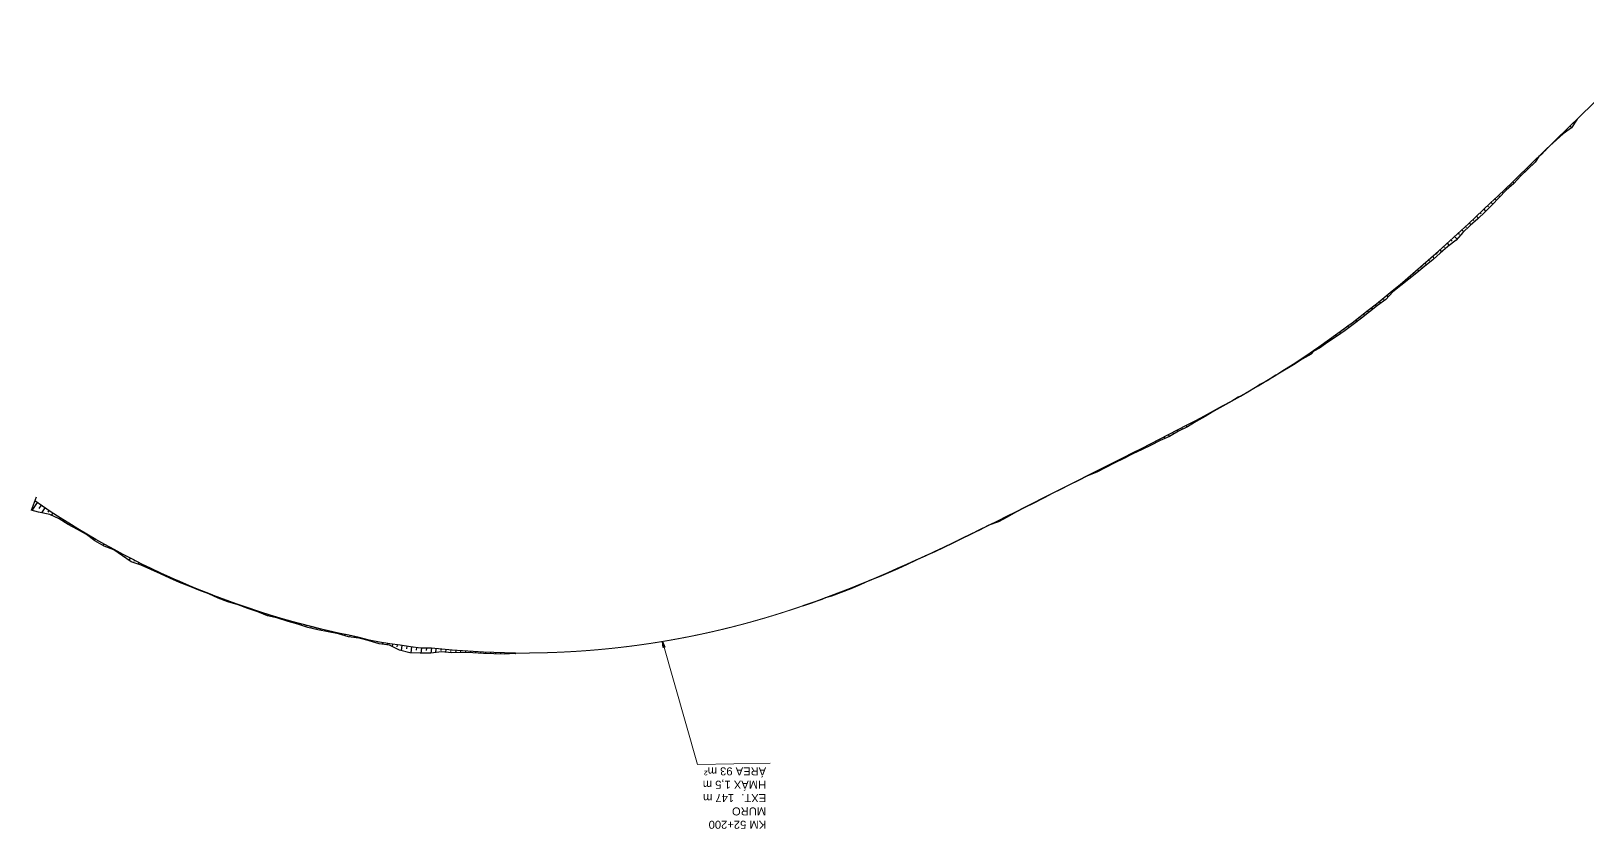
# Model space of a CAD drawing. Header units: metres. Extents: x 288738 to 324331, y 7399322 to 7465117.
# Drawn here: x 314610 to 315388, y 7431930 to 7432329 of the extents above; entities that cross this region are included whole.
import ezdxf

# ---------------------------------------------------------------- set-up
doc = ezdxf.new("R2010")
doc.units = ezdxf.units.M
doc.header["$LTSCALE"] = 10
for name, color, linetype in [('F-HZ-ATERRO-TALUDE', 110, 'Continuous'), ('F-HZ-CORREDOR', 7, 'Continuous'), ('F-HZ-CORREDOR-FEAT', 2, 'Continuous'), ('F-HZ-MUROS', 210, 'Continuous'), ('F-HZ-PIANO-CORTE', 10, 'Continuous'), ('F-HZ-TALUDE', 2, 'Continuous')]:
    doc.layers.add(name, color=color, linetype=linetype)
doc.layers.add('U-HZ-TEXTO-MUROS', color=2, linetype='Continuous', lineweight=0)
doc.styles.add('ARIAL', font='arial.ttf')
doc.styles.add('DIM', font='arial.ttf', dxfattribs={"width": 0.8})
doc.dimstyles.new('U-1_2000', dxfattribs={"dimscale": 2, "dimtxt": 1.5, "dimasz": 0.75, "dimexe": 0.75, "dimexo": 0.75, "dimgap": 0.25, "dimtad": 1, "dimzin": 4, "dimtxsty": 'DIM', "dimblk": 'ARCHTICK', "dimcen": 0.7, "dimdle": 0.75, "dimclrd": 256, "dimclre": 256, "dimclrt": 256, "dimaunit": 1, "dimadec": 3, "dimazin": 2, "dimtfac": 1, "dimtofl": 0, "dimtmove": 0, "dimatfit": 3, "dimldrblk": 'CLOSEDBLANK', "dimfxl": 0, "dimtolj": 1, "dimtzin": 0, "dimlwd": -1, "dimlwe": -1, "dimarcsym": 0})

# ---------------------------------------------------------------- blocks, each defined once
blk = doc.blocks.new('_ArchTick')
at = {"color": 0, "linetype": 'ByBlock', "const_width": 0.15}
blk.add_lwpolyline([(-0.5, -0.5), (0.5, 0.5)], dxfattribs=at)

msp = doc.modelspace()

# ---------------------------------------------------------------- linework, layer by layer
at = {"layer": 'F-HZ-ATERRO-TALUDE', "linetype": 'Continuous', "lineweight": -3}
for p, q in [((315384.676, 7432286.298), (315384.686, 7432286.287)), ((315386.467, 7432288.042), (315386.488, 7432288.02)), ((315377.632, 7432279.44), (315377.924, 7432279.14)), ((315379.399, 7432281.161), (315380.223, 7432280.314)), ((315381.142, 7432282.857), (315381.353, 7432282.64)), ((315382.885, 7432284.554), (315382.904, 7432284.534)), ((315375.864, 7432277.718), (315376.168, 7432277.405)), ((315352.564, 7432255.076), (315352.858, 7432254.772)), ((315354.36, 7432256.812), (315354.885, 7432256.269)), ((315356.154, 7432258.552), (315356.404, 7432258.294)), ((315357.948, 7432260.292), (315358.427, 7432259.799)), ((315359.741, 7432262.033), (315359.992, 7432261.775)), ((315345.366, 7432248.147), (315345.678, 7432247.821)), ((315347.169, 7432249.875), (315347.743, 7432249.277)), ((315348.969, 7432251.607), (315349.279, 7432251.286)), ((315350.769, 7432253.34), (315351.421, 7432252.664)), ((315336.327, 7432239.537), (315337.22, 7432238.593)), ((315338.14, 7432241.256), (315338.582, 7432240.789)), ((315339.951, 7432242.975), (315340.816, 7432242.066)), ((315341.757, 7432244.697), (315342.145, 7432244.29)), ((315343.563, 7432246.419), (315344.251, 7432245.699)), ((315329.044, 7432232.703), (315329.946, 7432231.735)), ((315330.868, 7432234.407), (315331.339, 7432233.904)), ((315332.691, 7432236.113), (315333.657, 7432235.085)), ((315334.509, 7432237.824), (315334.973, 7432237.333)), ((315319.886, 7432224.268), (315320.46, 7432223.639)), ((315321.722, 7432225.943), (315322.935, 7432224.618)), ((315323.551, 7432227.623), (315324.075, 7432227.054)), ((315325.382, 7432229.307), (315326.299, 7432228.315)), ((315327.213, 7432231.004), (315327.665, 7432230.517)), ((315312.482, 7432217.591), (315312.917, 7432217.104)), ((315314.343, 7432219.254), (315315.23, 7432218.267)), ((315316.198, 7432220.924), (315316.658, 7432220.415)), ((315318.048, 7432222.595), (315319.04, 7432221.502)), ((315303.109, 7432209.356), (315303.773, 7432208.588)), ((315304.993, 7432210.991), (315305.354, 7432210.577)), ((315306.873, 7432212.632), (315307.65, 7432211.746)), ((315308.747, 7432214.279), (315309.16, 7432213.811)), ((315310.617, 7432215.932), (315311.479, 7432214.961)), ((315293.603, 7432201.27), (315293.804, 7432201.03)), ((315295.517, 7432202.875), (315295.945, 7432202.367)), ((315297.424, 7432204.486), (315297.658, 7432204.211)), ((315299.325, 7432206.103), (315299.849, 7432205.49)), ((315301.219, 7432207.727), (315301.518, 7432207.379)), ((315283.981, 7432193.391), (315284.693, 7432192.505)), ((315285.924, 7432194.954), (315286.313, 7432194.474)), ((315287.847, 7432196.519), (315288.516, 7432195.701)), ((315289.763, 7432198.087), (315289.997, 7432197.804)), ((315291.683, 7432199.673), (315292.073, 7432199.202)), ((315274.173, 7432185.682), (315274.479, 7432185.284)), ((315276.147, 7432187.209), (315276.775, 7432186.399)), ((315278.117, 7432188.74), (315278.441, 7432188.326)), ((315280.077, 7432190.284), (315280.734, 7432189.452)), ((315282.035, 7432191.832), (315282.366, 7432191.416)), ((315264.188, 7432178.207), (315264.78, 7432177.396)), ((315266.202, 7432179.679), (315266.516, 7432179.253)), ((315268.205, 7432181.164), (315268.796, 7432180.372)), ((315270.201, 7432182.66), (315270.5, 7432182.264)), ((315272.188, 7432184.17), (315272.793, 7432183.375)), ((315251.987, 7432169.557), (315252.318, 7432169.076)), ((315254.031, 7432170.967), (315254.264, 7432170.632)), ((315256.075, 7432172.399), (315256.515, 7432171.771)), ((315258.118, 7432173.833), (315258.328, 7432173.536)), ((315260.146, 7432175.284), (315260.634, 7432174.603)), ((315262.174, 7432176.735), (315262.452, 7432176.35)), ((315241.658, 7432162.645), (315241.8, 7432162.427)), ((315243.745, 7432164.017), (315244.041, 7432163.568)), ((315245.828, 7432165.392), (315245.992, 7432165.147)), ((315247.898, 7432166.781), (315248.311, 7432166.167)), ((315249.956, 7432168.167), (315250.171, 7432167.852)), ((315228.988, 7432154.648), (315229.039, 7432154.565)), ((315231.117, 7432155.957), (315231.197, 7432155.827)), ((315233.242, 7432157.271), (315233.277, 7432157.217)), ((315200.778, 7432138.538), (315200.897, 7432138.319)), ((315202.973, 7432139.732), (315203.018, 7432139.649)), ((315205.167, 7432140.928), (315205.238, 7432140.799)), ((315207.357, 7432142.133), (315207.391, 7432142.071)), ((315209.546, 7432143.34), (315209.618, 7432143.211)), ((315187.559, 7432131.508), (315187.955, 7432130.74)), ((315189.766, 7432132.667), (315189.937, 7432132.339)), ((315191.973, 7432133.828), (315192.248, 7432133.301)), ((315194.178, 7432134.999), (315194.301, 7432134.765)), ((315196.383, 7432136.173), (315196.608, 7432135.75)), ((315198.581, 7432137.354), (315198.669, 7432137.191)), ((315172.02, 7432123.516), (315172.19, 7432123.17)), ((315174.247, 7432124.648), (315174.582, 7432123.971)), ((315176.47, 7432125.784), (315176.664, 7432125.393)), ((315178.692, 7432126.92), (315179.137, 7432126.031)), ((315180.91, 7432128.062), (315181.113, 7432127.66)), ((315183.128, 7432129.204), (315183.489, 7432128.493)), ((315185.344, 7432130.356), (315185.532, 7432129.989)), ((315156.412, 7432115.627), (315156.68, 7432115.062)), ((315158.642, 7432116.751), (315158.767, 7432116.49)), ((315160.872, 7432117.876), (315161.108, 7432117.386)), ((315163.103, 7432119.002), (315163.241, 7432118.716)), ((315165.334, 7432120.128), (315165.649, 7432119.477)), ((315167.563, 7432121.257), (315167.729, 7432120.917)), ((315169.793, 7432122.385), (315170.139, 7432121.678)), ((315140.793, 7432107.748), (315140.87, 7432107.582)), ((315143.024, 7432108.873), (315143.25, 7432108.387)), ((315145.255, 7432109.999), (315145.363, 7432109.766)), ((315147.486, 7432111.124), (315147.695, 7432110.676)), ((315149.717, 7432112.25), (315149.821, 7432112.029)), ((315151.948, 7432113.375), (315152.157, 7432112.932)), ((315154.181, 7432114.501), (315154.301, 7432114.247)), ((315125.169, 7432099.868), (315125.213, 7432099.771)), ((315127.402, 7432100.994), (315127.425, 7432100.942)), ((315129.634, 7432102.12), (315129.685, 7432102.009)), ((315131.866, 7432103.246), (315131.893, 7432103.188)), ((315134.098, 7432104.372), (315134.154, 7432104.251)), ((315136.331, 7432105.497), (315136.359, 7432105.436)), ((315138.562, 7432106.623), (315138.633, 7432106.471)), ((314689.112, 7432051.57), (314689.078, 7432051.488)), ((314995.96, 7432041.361), (314995.969, 7432041.336)), ((314997.749, 7432041.985), (314997.768, 7432041.931)), ((315000.109, 7432042.809), (315000.125, 7432042.762)), ((315002.462, 7432043.652), (315002.509, 7432043.52)), ((315004.813, 7432044.498), (315004.843, 7432044.415)), ((314852.438, 7432017.805), (314852.436, 7432017.585))]:
    msp.add_line(p, q, dxfattribs=at)
at = {"layer": 'F-HZ-CORREDOR', "color": 90, "linetype": 'Continuous', "lineweight": -3}
for p, q in [((314613.473, 7432092.962, 728.751), (314610.791, 7432089.054, 725.591)), ((314615.404, 7432091.641, 728.749), (314614.303, 7432090.018, 727.442)), ((314617.314, 7432090.355, 728.748), (314615.643, 7432087.863, 726.747)), ((314619.217, 7432089.087, 728.746), (314618.659, 7432088.246, 728.073)), ((314621.183, 7432087.789, 728.745), (314620.487, 7432086.727, 727.898)), ((314623.257, 7432086.443, 728.743), (314622.999, 7432086.045, 728.427)), ((314625.341, 7432085.099, 728.742), (314624.962, 7432084.505, 728.272)), ((314627.451, 7432083.766, 728.74), (314627.261, 7432083.464, 728.503)), ((314629.563, 7432082.437, 728.739), (314629.193, 7432081.842, 728.272)), ((314631.686, 7432081.131, 728.737), (314631.539, 7432080.893, 728.551)), ((314633.81, 7432079.826, 728.736), (314633.593, 7432079.468, 728.456)), ((314635.95, 7432078.546, 728.734), (314635.881, 7432078.431, 728.645)), ((314638.091, 7432077.265, 728.732), (314638.031, 7432077.164, 728.654)), ((314640.231, 7432076.018, 728.731), (314640.121, 7432075.83, 728.585)), ((314642.368, 7432074.775, 728.729), (314641.98, 7432074.101, 728.211)), ((314644.534, 7432073.544, 728.728), (314644.328, 7432073.182, 728.45)), ((314646.706, 7432072.316, 728.726), (314646.297, 7432071.586, 728.168)), ((314648.873, 7432071.116, 728.725), (314648.732, 7432070.86, 728.53)), ((314651.043, 7432069.924, 728.723), (314650.924, 7432069.705, 728.557)), ((314653.226, 7432068.746, 728.721), (314653.152, 7432068.608, 728.617)), ((314655.415, 7432067.577, 728.72), (314655.133, 7432067.046, 728.319)), ((314657.607, 7432066.425, 728.718), (314657.396, 7432066.022, 728.415)), ((314659.802, 7432065.288, 728.717), (314659.235, 7432064.186, 727.891)), ((314661.997, 7432064.164, 728.715), (314661.71, 7432063.599, 728.292)), ((314664.199, 7432063.057, 728.714), (314663.8, 7432062.259, 728.119)), ((314666.416, 7432061.952, 728.712), (314666.278, 7432061.671, 728.504)), ((314668.66, 7432060.858, 728.711), (314668.394, 7432060.311, 728.305)), ((314670.906, 7432059.769, 728.709), (314670.783, 7432059.513, 728.519)), ((314673.161, 7432058.703, 728.707), (314672.968, 7432058.295, 728.406)), ((314675.419, 7432057.64, 728.706), (314675.344, 7432057.479, 728.588)), ((314677.689, 7432056.6, 728.704), (314677.519, 7432056.229, 728.432)), ((314679.96, 7432055.562, 728.703), (314679.865, 7432055.352, 728.549)), ((314682.243, 7432054.55, 728.701), (314682.067, 7432054.154, 728.413)), ((314684.526, 7432053.538, 728.7), (314684.445, 7432053.352, 728.565)), ((314686.818, 7432052.553, 728.698), (314686.702, 7432052.283, 728.502)), ((314689.112, 7432051.57, 728.697), (314689.078, 7432051.488, 728.638)), ((314691.419, 7432050.609, 728.695), (314691.355, 7432050.454, 728.583)), ((314693.728, 7432049.652, 728.693), (314693.694, 7432049.569, 728.634)), ((314696.044, 7432048.717, 728.692), (314695.998, 7432048.604, 728.611)), ((314698.363, 7432047.789, 728.69), (314698.356, 7432047.77, 728.676)), ((314700.686, 7432046.882, 728.689), (314700.626, 7432046.729, 728.58)), ((314703.007, 7432045.985, 728.687), (314702.938, 7432045.805, 728.558)), ((314705.338, 7432045.104, 728.686), (314705.167, 7432044.646, 728.36)), ((314707.679, 7432044.233, 728.684), (314707.592, 7432044, 728.518)), ((314710.021, 7432043.377, 728.682), (314709.876, 7432042.977, 728.399)), ((314712.368, 7432042.536, 728.681), (314712.324, 7432042.413, 728.594)), ((314714.721, 7432041.705, 728.679), (314714.659, 7432041.527, 728.554)), ((314717.082, 7432040.891, 728.678), (314717.039, 7432040.766, 728.589)), ((314719.446, 7432040.086, 728.676), (314719.346, 7432039.787, 728.466)), ((314721.818, 7432039.301, 728.675), (314721.77, 7432039.158, 728.574)), ((314724.19, 7432038.522, 728.673), (314724.087, 7432038.206, 728.451)), ((314726.561, 7432037.769, 728.671), (314726.478, 7432037.507, 728.488)), ((314728.932, 7432037.019, 728.67), (314728.717, 7432036.326, 728.186)), ((314731.311, 7432036.292, 728.668), (314731.235, 7432036.04, 728.493)), ((314733.695, 7432035.571, 728.667), (314733.599, 7432035.249, 728.443)), ((314738.889, 7432033.49, 729.213), (314739.039, 7432034.019, 728.663)), ((314745.355, 7432032.288, 728.659), (314745.203, 7432031.719, 728.267)), ((314747.764, 7432031.651, 728.658), (314747.671, 7432031.294, 728.412)), ((314750.178, 7432031.03, 728.656), (314749.991, 7432030.294, 728.15)), ((314752.598, 7432030.421, 728.655), (314752.514, 7432030.087, 728.425)), ((314755.021, 7432029.827, 728.653), (314754.871, 7432029.206, 728.227)), ((314757.449, 7432029.247, 728.651), (314757.379, 7432028.952, 728.449)), ((314759.878, 7432028.679, 728.65), (314759.759, 7432028.162, 728.296)), ((314762.31, 7432028.13, 728.648), (314762.268, 7432027.943, 728.52)), ((314764.744, 7432027.59, 728.647), (314764.671, 7432027.256, 728.419)), ((314767.178, 7432027.071, 728.645), (314767.12, 7432026.8, 728.46)), ((314769.611, 7432026.559, 728.644), (314769.471, 7432025.879, 728.181)), ((314772.053, 7432026.07, 728.642), (314772.002, 7432025.815, 728.468)), ((314774.492, 7432025.561, 728.64), (314774.424, 7432025.208, 728.4)), ((314776.897, 7432024.867, 728.628), (314776.869, 7432024.717, 728.527)), ((314779.302, 7432024.173, 728.617), (314779.257, 7432023.926, 728.45)), ((314781.165, 7432023.847, 728.616), (314781.077, 7432023.351, 728.28)), ((314783.602, 7432023.42, 728.615), (314783.531, 7432023.009, 728.337)), ((314786.053, 7432023.011, 728.613), (314785.909, 7432022.139, 728.024)), ((314788.514, 7432022.611, 728.611), (314788.452, 7432022.224, 728.35)), ((314790.916, 7432022.237, 728.61), (314790.741, 7432021.094, 727.839)), ((314793.265, 7432021.885, 728.608), (314793.125, 7432020.939, 727.971)), ((314795.644, 7432021.539, 728.607), (314795.292, 7432019.06, 726.938)), ((314798.089, 7432021.202, 728.605), (314797.9, 7432019.817, 727.673)), ((314800.534, 7432020.873, 728.604), (314800.15, 7432017.924, 726.622)), ((314802.989, 7432020.565, 728.602), (314802.819, 7432019.19, 727.678)), ((314805.449, 7432020.29, 728.602), (314805.146, 7432017.724, 726.879)), ((314807.924, 7432020.248, 728.61), (314807.785, 7432019.007, 727.777)), ((314810.4, 7432020.206, 728.618), (314810.145, 7432017.809, 727.011)), ((314812.689, 7432019.976, 728.616), (314812.494, 7432018.041, 727.32)), ((314815.119, 7432019.732, 728.615), (314815.05, 7432019.009, 728.131)), ((314817.592, 7432019.508, 728.611), (314817.473, 7432018.183, 727.724)), ((314820.075, 7432019.289, 728.606), (314820.02, 7432018.642, 728.173)), ((314822.552, 7432019.092, 728.601), (314822.464, 7432017.96, 727.844)), ((314825.03, 7432018.904, 728.597), (314824.997, 7432018.446, 728.29)), ((314827.515, 7432018.734, 728.592), (314827.463, 7432017.958, 728.074)), ((314830.004, 7432018.576, 728.587), (314829.983, 7432018.233, 728.359)), ((314832.495, 7432018.433, 728.583), (314832.459, 7432017.768, 728.139)), ((314834.987, 7432018.304, 728.578), (314834.97, 7432017.948, 728.34)), ((314837.48, 7432018.189, 728.573), (314837.449, 7432017.472, 728.095)), ((314839.973, 7432018.091, 728.569), (314839.961, 7432017.76, 728.348)), ((314842.467, 7432018.004, 728.564), (314842.448, 7432017.379, 728.148)), ((314844.963, 7432017.936, 728.559), (314844.955, 7432017.625, 728.352)), ((314847.456, 7432017.876, 728.555), (314847.445, 7432017.301, 728.171)), ((314849.946, 7432017.839, 728.55), (314849.943, 7432017.648, 728.423)), ((314852.438, 7432017.805, 728.545), (314852.436, 7432017.585, 728.399))]:
    msp.add_line(p, q, dxfattribs=at)
at = {"layer": 'F-HZ-CORREDOR-FEAT', "color": 2, "linetype": 'Continuous', "lineweight": -3}
for p, q in [((314616.113, 7432091.156), (314612.226, 7432093.815)), ((314616.113, 7432091.156), (314612.226, 7432093.815)), ((314616.113, 7432091.156), (314612.226, 7432093.815)), ((314614.085, 7432088.154), (314610.452, 7432089.147)), ((314619.699, 7432087.105), (314614.085, 7432088.154)), ((314620.458, 7432088.26), (314616.113, 7432091.156)), ((314620.458, 7432088.26), (314616.113, 7432091.156)), ((314620.458, 7432088.26), (314616.113, 7432091.156)), ((314624.46, 7432084.825), (314619.699, 7432087.105)), ((314624.839, 7432085.416), (314620.458, 7432088.26)), ((314624.839, 7432085.416), (314620.458, 7432088.26)), ((314624.839, 7432085.416), (314620.458, 7432088.26)), ((314628.873, 7432082.015), (314624.46, 7432084.825)), ((314629.254, 7432082.626), (314624.839, 7432085.416)), ((314629.254, 7432082.626), (314624.839, 7432085.416)), ((314629.254, 7432082.626), (314624.839, 7432085.416)), ((314633.481, 7432079.526), (314628.873, 7432082.015)), ((314633.703, 7432079.891), (314629.254, 7432082.626)), ((314633.703, 7432079.891), (314629.254, 7432082.626)), ((314633.703, 7432079.891), (314629.254, 7432082.626)), ((314638.128, 7432077.114), (314633.481, 7432079.526)), ((314638.184, 7432077.209), (314633.703, 7432079.891)), ((314638.184, 7432077.209), (314633.703, 7432079.891)), ((314638.184, 7432077.209), (314633.703, 7432079.891)), ((314642.285, 7432073.862), (314638.128, 7432077.114)), ((314642.698, 7432074.583), (314638.184, 7432077.209)), ((314642.698, 7432074.583), (314638.184, 7432077.209)), ((314642.698, 7432074.583), (314638.184, 7432077.209)), ((314646.836, 7432071.28), (314642.285, 7432073.862)), ((314647.244, 7432072.012), (314642.698, 7432074.583)), ((314647.244, 7432072.012), (314642.698, 7432074.583)), ((314647.244, 7432072.012), (314642.698, 7432074.583)), ((314651.76, 7432069.383), (314646.836, 7432071.28)), ((314651.821, 7432069.496), (314647.244, 7432072.012)), ((314651.821, 7432069.496), (314647.244, 7432072.012)), ((314651.821, 7432069.496), (314647.244, 7432072.012)), ((314656.086, 7432066.386), (314651.76, 7432069.383)), ((314656.428, 7432067.036), (314651.821, 7432069.496)), ((314656.428, 7432067.036), (314651.821, 7432069.496)), ((314656.428, 7432067.036), (314651.821, 7432069.496)), ((314660.415, 7432063.361), (314656.086, 7432066.386)), ((314661.064, 7432064.633), (314656.428, 7432067.036)), ((314661.064, 7432064.633), (314656.428, 7432067.036)), ((314661.064, 7432064.633), (314656.428, 7432067.036)), ((314665.45, 7432061.721), (314660.415, 7432063.361)), ((314665.73, 7432062.287), (314661.064, 7432064.633)), ((314665.73, 7432062.287), (314661.064, 7432064.633)), ((314665.73, 7432062.287), (314661.064, 7432064.633)), ((314670.167, 7432059.462), (314665.45, 7432061.721)), ((314670.424, 7432059.997), (314665.73, 7432062.287)), ((314670.424, 7432059.997), (314665.73, 7432062.287)), ((314670.424, 7432059.997), (314665.73, 7432062.287)), ((314674.999, 7432057.449), (314670.167, 7432059.462)), ((314675.146, 7432057.765), (314670.424, 7432059.997)), ((314675.146, 7432057.765), (314670.424, 7432059.997)), ((314675.146, 7432057.765), (314670.424, 7432059.997)), ((314679.705, 7432055.17), (314674.999, 7432057.449)), ((314679.894, 7432055.591), (314675.146, 7432057.765)), ((314679.894, 7432055.591), (314675.146, 7432057.765)), ((314679.894, 7432055.591), (314675.146, 7432057.765)), ((314684.507, 7432053.105), (314679.705, 7432055.17)), ((314684.669, 7432053.475), (314679.894, 7432055.591)), ((314684.669, 7432053.475), (314679.894, 7432055.591)), ((314684.669, 7432053.475), (314679.894, 7432055.591)), ((314689.407, 7432051.271), (314684.507, 7432053.105)), ((314689.469, 7432051.417), (314684.669, 7432053.475)), ((314689.469, 7432051.417), (314684.669, 7432053.475)), ((314689.469, 7432051.417), (314684.669, 7432053.475)), ((314694.225, 7432049.249), (314689.407, 7432051.271)), ((314694.293, 7432049.418), (314689.469, 7432051.417)), ((314694.293, 7432049.418), (314689.469, 7432051.417)), ((314694.293, 7432049.418), (314689.469, 7432051.417)), ((314699.137, 7432047.464), (314694.225, 7432049.249)), ((314699.142, 7432047.477), (314694.293, 7432049.418)), ((314699.142, 7432047.477), (314694.293, 7432049.418)), ((314699.142, 7432047.477), (314694.293, 7432049.418)), ((314703.843, 7432045.145), (314699.137, 7432047.464)), ((314704.014, 7432045.597), (314699.142, 7432047.477)), ((314704.014, 7432045.597), (314699.142, 7432047.477)), ((314704.014, 7432045.597), (314699.142, 7432047.477)), ((314708.736, 7432043.303), (314703.843, 7432045.145)), ((314708.909, 7432043.775), (314704.014, 7432045.597)), ((314708.909, 7432043.775), (314704.014, 7432045.597)), ((314708.909, 7432043.775), (314704.014, 7432045.597)), ((314713.772, 7432041.863), (314708.736, 7432043.303)), ((314713.825, 7432042.014), (314708.909, 7432043.775)), ((314713.825, 7432042.014), (314708.909, 7432043.775)), ((314713.825, 7432042.014), (314708.909, 7432043.775)), ((314718.661, 7432040.01), (314713.772, 7432041.863)), ((314718.763, 7432040.312), (314713.825, 7432042.014)), ((314718.763, 7432040.312), (314713.825, 7432042.014)), ((314718.763, 7432040.312), (314713.825, 7432042.014)), ((314723.632, 7432038.396), (314718.661, 7432040.01)), ((314723.721, 7432038.671), (314718.763, 7432040.312)), ((314723.721, 7432038.671), (314718.763, 7432040.312)), ((314723.721, 7432038.671), (314718.763, 7432040.312)), ((314728.477, 7432036.379), (314723.632, 7432038.396)), ((314728.699, 7432037.091), (314723.721, 7432038.671)), ((314728.699, 7432037.091), (314723.721, 7432038.671)), ((314728.699, 7432037.091), (314723.721, 7432038.671)), ((314732.364, 7432035.521), (314728.477, 7432036.379)), ((314732.488, 7432035.932), (314728.699, 7432037.091)), ((314732.488, 7432035.932), (314728.699, 7432037.091)), ((314732.488, 7432035.932), (314728.699, 7432037.091)), ((314733.599, 7432035.249), (314732.364, 7432035.521)), ((314733.695, 7432035.571), (314732.488, 7432035.932)), ((314733.695, 7432035.571), (314732.488, 7432035.932)), ((314733.695, 7432035.571), (314732.488, 7432035.932)), ((314738.71, 7432034.112), (314733.695, 7432035.571)), ((314738.71, 7432034.112), (314733.695, 7432035.571)), ((314738.889, 7432033.49), (314738.576, 7432033.642)), ((314739.039, 7432034.019), (314738.71, 7432034.112)), ((314739.039, 7432034.019), (314738.71, 7432034.112)), ((314739.039, 7432034.019), (314738.71, 7432034.112)), ((314743.742, 7432032.715), (314739.039, 7432034.019)), ((314743.742, 7432032.715), (314739.039, 7432034.019)), ((314748.591, 7432030.605), (314743.614, 7432032.242)), ((314748.791, 7432031.379), (314743.742, 7432032.715)), ((314748.791, 7432031.379), (314743.742, 7432032.715)), ((314748.791, 7432031.379), (314743.742, 7432032.715)), ((314753.7, 7432029.47), (314748.591, 7432030.605)), ((314753.855, 7432030.105), (314748.791, 7432031.379)), ((314753.855, 7432030.105), (314748.791, 7432031.379)), ((314753.855, 7432030.105), (314748.791, 7432031.379)), ((314758.802, 7432028.32), (314753.7, 7432029.47)), ((314758.935, 7432028.892), (314753.855, 7432030.105)), ((314758.935, 7432028.892), (314753.855, 7432030.105)), ((314758.935, 7432028.892), (314753.855, 7432030.105)), ((314763.97, 7432027.469), (314758.802, 7432028.32)), ((314764.029, 7432027.742), (314758.935, 7432028.892)), ((314764.029, 7432027.742), (314758.935, 7432028.892)), ((314764.029, 7432027.742), (314758.935, 7432028.892)), ((314768.99, 7432025.941), (314763.97, 7432027.469)), ((314769.137, 7432026.654), (314764.029, 7432027.742)), ((314769.137, 7432026.654), (314764.029, 7432027.742)), ((314769.137, 7432026.654), (314764.029, 7432027.742)), ((314774.189, 7432025.27), (314768.99, 7432025.941)), ((314774.258, 7432025.628), (314769.137, 7432026.654)), ((314774.258, 7432025.628), (314769.137, 7432026.654)), ((314774.258, 7432025.628), (314769.137, 7432026.654)), ((314779.257, 7432023.926), (314774.189, 7432025.27)), ((314779.302, 7432024.173), (314774.258, 7432025.628)), ((314779.302, 7432024.173), (314774.258, 7432025.628)), ((314779.302, 7432024.173), (314774.258, 7432025.628)), ((314784.294, 7432022.335), (314779.257, 7432023.926)), ((314784.452, 7432023.271), (314779.302, 7432024.173)), ((314784.452, 7432023.271), (314779.302, 7432024.173)), ((314784.452, 7432023.271), (314779.302, 7432024.173)), ((314789.499, 7432021.703), (314784.294, 7432022.335)), ((314789.613, 7432022.433), (314784.452, 7432023.271)), ((314789.613, 7432022.433), (314784.452, 7432023.271)), ((314789.613, 7432022.433), (314784.452, 7432023.271)), ((314794.442, 7432019.28), (314789.499, 7432021.703)), ((314794.784, 7432021.657), (314789.613, 7432022.433)), ((314794.784, 7432021.657), (314789.613, 7432022.433)), ((314794.784, 7432021.657), (314789.613, 7432022.433)), ((314799.964, 7432020.944), (314794.784, 7432021.657)), ((314799.964, 7432020.944), (314794.784, 7432021.657)), ((314799.964, 7432020.944), (314794.784, 7432021.657)), ((314799.57, 7432017.95), (314794.442, 7432019.28)), ((314804.845, 7432017.719), (314799.57, 7432017.95)), ((314805.152, 7432020.295), (314799.964, 7432020.944)), ((314805.152, 7432020.295), (314799.964, 7432020.944)), ((314805.152, 7432020.295), (314799.964, 7432020.944)), ((314810.145, 7432017.809), (314804.845, 7432017.719)), ((314810.4, 7432020.206), (314805.152, 7432020.295)), ((314810.4, 7432020.206), (314805.152, 7432020.295)), ((314810.4, 7432020.206), (314805.152, 7432020.295)), ((314815.47, 7432018.335), (314810.145, 7432017.809)), ((314815.597, 7432019.684), (314810.4, 7432020.206)), ((314815.597, 7432019.684), (314810.4, 7432020.206)), ((314815.597, 7432019.684), (314810.4, 7432020.206)), ((314820.694, 7432017.94), (314815.47, 7432018.335)), ((314820.799, 7432019.225), (314815.597, 7432019.684)), ((314820.799, 7432019.225), (314815.597, 7432019.684)), ((314820.799, 7432019.225), (314815.597, 7432019.684)), ((314825.949, 7432017.999), (314820.694, 7432017.94)), ((314826.007, 7432018.83), (314820.799, 7432019.225)), ((314826.007, 7432018.83), (314820.799, 7432019.225)), ((314826.007, 7432018.83), (314820.799, 7432019.225)), ((314831.182, 7432017.858), (314825.949, 7432017.999)), ((314831.219, 7432018.498), (314826.007, 7432018.83)), ((314831.219, 7432018.498), (314826.007, 7432018.83)), ((314831.219, 7432018.498), (314826.007, 7432018.83)), ((314836.401, 7432017.489), (314831.182, 7432017.858)), ((314836.434, 7432018.23), (314831.219, 7432018.498)), ((314836.434, 7432018.23), (314831.219, 7432018.498)), ((314836.434, 7432018.23), (314831.219, 7432018.498)), ((314841.632, 7432017.401), (314836.401, 7432017.489)), ((314841.653, 7432018.026), (314836.434, 7432018.23)), ((314841.653, 7432018.026), (314836.434, 7432018.23)), ((314841.653, 7432018.026), (314836.434, 7432018.23)), ((314846.861, 7432017.264), (314841.632, 7432017.401)), ((314846.874, 7432017.885), (314841.653, 7432018.026)), ((314846.874, 7432017.885), (314841.653, 7432018.026)), ((314846.874, 7432017.885), (314841.653, 7432018.026)), ((314852.094, 7432017.593), (314846.861, 7432017.264)), ((314852.095, 7432017.808), (314846.874, 7432017.885)), ((314852.095, 7432017.808), (314846.874, 7432017.885)), ((314852.095, 7432017.808), (314846.874, 7432017.885)), ((314852.436, 7432017.585), (314852.094, 7432017.593)), ((314852.438, 7432017.805), (314852.095, 7432017.808)), ((314852.438, 7432017.805), (314852.095, 7432017.808)), ((314852.438, 7432017.805), (314852.095, 7432017.808))]:
    msp.add_line(p, q, dxfattribs=at)
at = {"layer": 'F-HZ-MUROS'}
msp.add_lwpolyline([(314612.952, 7432095.725), (314610.39, 7432088.984)], dxfattribs=at)
at = {"layer": 'F-HZ-MUROS', "linetype": 'Continuous', "lineweight": -3, "const_width": 0.5}
msp.add_lwpolyline([(314995.96, 7432041.361), (314995.639, 7432041.25), (314990.723, 7432039.592), (314985.778, 7432037.988), (314980.807, 7432036.439), (314975.808, 7432034.947), (314970.786, 7432033.515), (314965.747, 7432032.143), (314960.691, 7432030.833), (314955.62, 7432029.585), (314950.534, 7432028.399), (314945.434, 7432027.275), (314940.321, 7432026.213), (314935.195, 7432025.214), (314930.057, 7432024.277), (314924.908, 7432023.403), (314919.749, 7432022.592), (314914.58, 7432021.843), (314909.403, 7432021.158), (314904.217, 7432020.536), (314899.025, 7432019.978), (314893.826, 7432019.482), (314888.621, 7432019.05), (314883.412, 7432018.682), (314878.198, 7432018.377), (314872.981, 7432018.136), (314867.762, 7432017.958), (314862.54, 7432017.844), (314857.318, 7432017.794), (314852.456, 7432017.805)], dxfattribs=at)
msp.add_lwpolyline([(314995.96, 7432041.361), (314995.639, 7432041.25), (314990.723, 7432039.592), (314985.778, 7432037.988), (314980.807, 7432036.439), (314975.808, 7432034.947), (314970.786, 7432033.515), (314965.747, 7432032.143), (314960.691, 7432030.833), (314955.62, 7432029.585), (314950.534, 7432028.399), (314945.434, 7432027.275), (314940.321, 7432026.213), (314935.195, 7432025.214), (314930.057, 7432024.277), (314924.908, 7432023.403), (314919.749, 7432022.592), (314914.58, 7432021.843), (314909.403, 7432021.158), (314904.217, 7432020.536), (314899.025, 7432019.978), (314893.826, 7432019.482), (314888.621, 7432019.05), (314883.412, 7432018.682), (314878.198, 7432018.377), (314872.981, 7432018.136), (314867.762, 7432017.958), (314862.54, 7432017.844), (314857.318, 7432017.794), (314852.456, 7432017.805)], dxfattribs=at)
at = {"layer": 'F-HZ-PIANO-CORTE'}
for p, q in [((315365.378, 7432267.213), (315365.229, 7432267.366)), ((315215.481, 7432146.622), (315215.47, 7432146.642)), ((315217.671, 7432147.828), (315217.626, 7432147.906)), ((315219.845, 7432149.062), (315219.817, 7432149.109)), ((315221.98, 7432150.363), (315221.944, 7432150.423)), ((315111.168, 7432092.542), (315111.07, 7432092.757)), ((315113.384, 7432093.698), (315113.343, 7432093.79)), ((315115.597, 7432094.862), (315115.531, 7432095.006)), ((315117.815, 7432096.015), (315117.788, 7432096.073)), ((315120.011, 7432097.21), (315119.99, 7432097.255)), ((315095.679, 7432084.404), (315095.563, 7432084.657)), ((315097.868, 7432085.611), (315097.678, 7432086.027)), ((315100.057, 7432086.818), (315099.983, 7432086.982)), ((315102.247, 7432088.025), (315102.138, 7432088.264)), ((315104.466, 7432089.177), (315104.418, 7432089.282)), ((315106.689, 7432090.321), (315106.603, 7432090.509)), ((315108.927, 7432091.434), (315108.882, 7432091.533)), ((315079.787, 7432077.149), (315079.781, 7432077.162)), ((315082.067, 7432078.173), (315082.047, 7432078.218)), ((315084.352, 7432079.189), (315084.272, 7432079.364)), ((315086.568, 7432080.344), (315086.54, 7432080.406)), ((315088.784, 7432081.502), (315088.75, 7432081.575)), ((315091.121, 7432082.384), (315091.053, 7432082.535)), ((315093.471, 7432083.238), (315093.216, 7432083.795)), ((315061.826, 7432068.355), (315061.755, 7432068.515)), ((315064.081, 7432069.434), (315064.048, 7432069.508)), ((315066.334, 7432070.518), (315066.275, 7432070.648)), ((315068.591, 7432071.592), (315068.561, 7432071.658)), ((315070.849, 7432072.666), (315070.787, 7432072.802)), ((315073.074, 7432073.805), (315073.055, 7432073.846)), ((315075.297, 7432074.95), (315075.286, 7432074.974)), ((315077.541, 7432076.051), (315077.537, 7432076.059)), ((315045.943, 7432061.012), (315045.896, 7432061.123)), ((315048.195, 7432062.098), (315048.129, 7432062.251)), ((315050.463, 7432063.151), (315050.434, 7432063.217)), ((315052.73, 7432064.204), (315052.681, 7432064.315)), ((315054.984, 7432065.286), (315054.968, 7432065.323)), ((315057.238, 7432066.368), (315057.222, 7432066.403)), ((315059.531, 7432067.362), (315059.51, 7432067.41)), ((315027.56, 7432053.151), (315027.522, 7432053.244)), ((315029.835, 7432054.187), (315029.792, 7432054.291)), ((315032.149, 7432055.132), (315032.123, 7432055.197)), ((315034.46, 7432056.085), (315034.399, 7432056.233)), ((315036.755, 7432057.076), (315036.725, 7432057.148)), ((315039.054, 7432058.059), (315038.991, 7432058.209)), ((315041.376, 7432058.986), (315041.328, 7432059.099)), ((315043.692, 7432059.925), (315043.568, 7432060.215)), ((315011.327, 7432046.641), (315011.234, 7432046.888)), ((315013.676, 7432047.498), (315013.622, 7432047.639)), ((315016.024, 7432048.356), (315015.899, 7432048.68)), ((315018.371, 7432049.217), (315018.298, 7432049.405)), ((315020.703, 7432050.114), (315020.547, 7432050.513)), ((315023.004, 7432051.093), (315022.934, 7432051.27)), ((315025.295, 7432052.093), (315025.178, 7432052.385))]:
    msp.add_line(p, q, dxfattribs=at)
at = {"layer": 'F-HZ-TALUDE', "linetype": 'Continuous', "lineweight": -3}
msp.add_line((315366.831, 7432268.797), (315365.134, 7432266.947), dxfattribs=at)
for points in [[(315005.393, 7432044.707), (315010.231, 7432046.504), (315015.042, 7432048.343), (315019.828, 7432050.224), (315024.588, 7432052.142), (315029.324, 7432054.094), (315034.037, 7432056.078), (315038.726, 7432058.093), (315043.393, 7432060.137), (315048.037, 7432062.209), (315052.66, 7432064.305), (315057.264, 7432066.422), (315061.848, 7432068.558), (315066.413, 7432070.713), (315070.961, 7432072.885), (315075.491, 7432075.073), (315080.007, 7432077.272), (315084.508, 7432079.48), (315088.309, 7432081.356), (315088.996, 7432081.697), (315093.475, 7432083.924), (315097.95, 7432086.162), (315102.421, 7432088.407), (315106.892, 7432090.654), (315111.361, 7432092.904), (315115.829, 7432095.156), (315156.224, 7432115.532), (315160.735, 7432117.807), (315165.249, 7432120.085), (315169.765, 7432122.37), (315174.281, 7432124.665), (315178.796, 7432126.973), (315183.308, 7432129.297), (315187.816, 7432131.642), (315192.317, 7432134.009), (315196.811, 7432136.401), (315201.298, 7432138.818), (315205.777, 7432141.26), (315210.248, 7432143.728), (315214.706, 7432146.229), (315219.144, 7432148.778), (315223.561, 7432151.373), (315227.957, 7432154.015), (315232.33, 7432156.703), (315233.341, 7432157.333), (315236.68, 7432159.437), (315241.002, 7432162.214), (315245.296, 7432165.035), (315249.561, 7432167.898), (315251.117, 7432168.958), (315253.798, 7432170.804), (315258.006, 7432173.752), (315262.183, 7432176.742), (315266.331, 7432179.773), (315268.398, 7432181.308), (315270.448, 7432182.845), (315274.531, 7432185.955), (315278.58, 7432189.1), (315282.597, 7432192.277), (315286.583, 7432195.485), (315290.538, 7432198.722), (315294.464, 7432201.986), (315298.361, 7432205.277), (315302.23, 7432208.593), (315306.074, 7432211.929), (315309.892, 7432215.287), (315313.687, 7432218.664), (315317.458, 7432222.058), (315321.207, 7432225.47), (315324.937, 7432228.895), (315328.647, 7432232.333), (315332.34, 7432235.782), (315336.015, 7432239.242), (315339.674, 7432242.711), (315343.32, 7432246.187), (315346.954, 7432249.668), (315350.576, 7432253.154), (315354.186, 7432256.643), (315357.787, 7432260.135), (315361.382, 7432263.626), (315364.971, 7432267.115), (315366.767, 7432268.862), (315368.554, 7432270.602), (315372.137, 7432274.09), (315428.105, 7432328.58)], [(315386.488, 7432288.02), (315382.904, 7432284.534), (315380.148, 7432280.196), (315376.001, 7432277.288)], [(315361.903, 7432263.088), (315358.263, 7432259.644), (315354.714, 7432256.098), (315351.235, 7432252.47), (315347.523, 7432249.076), (315344.018, 7432245.458), (315340.553, 7432241.787), (315336.91, 7432238.296), (315333.313, 7432234.745), (315329.541, 7432231.374), (315325.858, 7432227.898), (315322.467, 7432224.093), (315318.4, 7432221.019), (315314.562, 7432217.687), (315310.751, 7432214.318), (315306.83, 7432211.066), (315302.868, 7432207.854), (315298.847, 7432204.706), (315294.871, 7432201.501), (315290.923, 7432198.257), (315287.384, 7432194.499), (315283.262, 7432191.445), (315279.232, 7432188.268), (315275.144, 7432185.158), (315271.047, 7432182.051), (315268.985, 7432180.522), (315266.961, 7432178.92), (315262.741, 7432175.971), (315258.421, 7432173.165), (315254.267, 7432170.128), (315251.382, 7432168.571), (315250.046, 7432167.184), (315245.6, 7432164.577), (315241.283, 7432161.781)], [(315233.409, 7432157.223), (315232.399, 7432156.593), (315228.068, 7432153.831)], [(315223.582, 7432151.338), (315219.206, 7432148.673), (315214.721, 7432146.204)], [(315210.321, 7432143.597), (315205.842, 7432141.141), (315201.403, 7432138.624), (315197.032, 7432135.987), (315192.583, 7432133.503), (315188.215, 7432130.869), (315183.666, 7432128.594), (315179.244, 7432126.08), (315174.616, 7432123.989), (315170.11, 7432121.664), (315165.564, 7432119.435), (315160.967, 7432117.321), (315156.494, 7432114.964), (315151.923, 7432112.823), (315147.426, 7432110.539), (315142.945, 7432108.231), (315138.282, 7432106.328), (315133.792, 7432104.068), (315129.302, 7432101.817), (315124.816, 7432099.573)], [(315120.314, 7432097.376), (315116.931, 7432095.534), (315115.893, 7432095.018), (315111.46, 7432092.686), (315106.976, 7432090.469), (315102.526, 7432088.179), (315098.134, 7432085.758), (315093.743, 7432083.337), (315089.029, 7432081.623), (315088.342, 7432081.284), (315084.592, 7432079.296), (315080.013, 7432077.259), (315075.5, 7432075.054), (315071.023, 7432072.749), (315066.471, 7432070.584), (315061.921, 7432068.396), (315057.279, 7432066.388), (315052.709, 7432064.194), (315048.103, 7432062.056), (315043.519, 7432059.841), (315038.786, 7432057.952), (315034.099, 7432055.929), (315029.365, 7432053.995), (315024.716, 7432051.822), (315019.989, 7432049.81), (315015.159, 7432048.039), (315010.317, 7432046.272)], [(314995.96, 7432041.361), (315000.529, 7432042.956), (315005.393, 7432044.707)], [(315005.457, 7432044.53), (315000.565, 7432042.855), (314995.969, 7432041.336)]]:
    msp.add_lwpolyline(points, dxfattribs=at)
at = {"layer": 'F-HZ-TALUDE'}
for points in [[(315376.001, 7432277.288), (315367.651, 7432269.722), (315366.831, 7432268.797)], [(315363.752, 7432265.93), (315361.903, 7432263.088)], [(315365.134, 7432266.947), (315363.752, 7432265.93)], [(315241.283, 7432161.781), (315233.409, 7432157.223)], [(315214.721, 7432146.204), (315213.557, 7432145.584), (315210.321, 7432143.597)], [(315228.068, 7432153.831), (315224.453, 7432151.909), (315223.582, 7432151.338)], [(315124.816, 7432099.573), (315120.898, 7432097.713), (315120.314, 7432097.376)], [(315010.317, 7432046.272), (315007.224, 7432045.387), (315005.457, 7432044.53)], [(314743.614, 7432032.242), (314738.889, 7432033.49), (314733.599, 7432035.249)]]:
    msp.add_lwpolyline(points, dxfattribs=at)
msp.add_lwpolyline([(314755.494, 7432029.707, -0.0498062), (314675.146, 7432057.765, -0.0495559)], format="xyb", dxfattribs=at)
msp.add_arc((314852.438, 7432017.805), 0.219, 269.548861, 359.875331, dxfattribs=at)

# ---------------------------------------------------------------- texts
at = {"layer": 'U-HZ-TEXTO-MUROS', "linetype": 'Continuous', "lineweight": -3, "insert": (314977.679, 7431960.715), "char_height": 4, "attachment_point": 7, "rotation": 179.995457, "style": 'ARIAL'}
msp.add_mtext('KM 52+200\\PMURO\\PEXT.^I147 m\\PHMÁX 1,5 m\\PÁREA 93 m²', dxfattribs=at)
msp.add_mtext('KM 52+200\\PMURO\\PEXT.^I147 m\\PHMÁX 1,5 m\\PÁREA 93 m²', dxfattribs=at)

# ---------------------------------------------------------------- leaders
at = {"layer": 'U-HZ-TEXTO-MUROS', "linetype": 'Continuous', "lineweight": -3}
msp.add_leader([(314925.84, 7432023.561), (314943.337, 7431962.022), (314979.736, 7431962.774)], dimstyle='U-1_2000', override={"dimscale": 1, "dimasz": 3}, dxfattribs=at)
msp.add_leader([(314925.84, 7432023.561), (314943.337, 7431962.022), (314979.736, 7431962.774)], dimstyle='U-1_2000', override={"dimscale": 1, "dimasz": 3}, dxfattribs=at)

doc.saveas('drawing.dxf')
